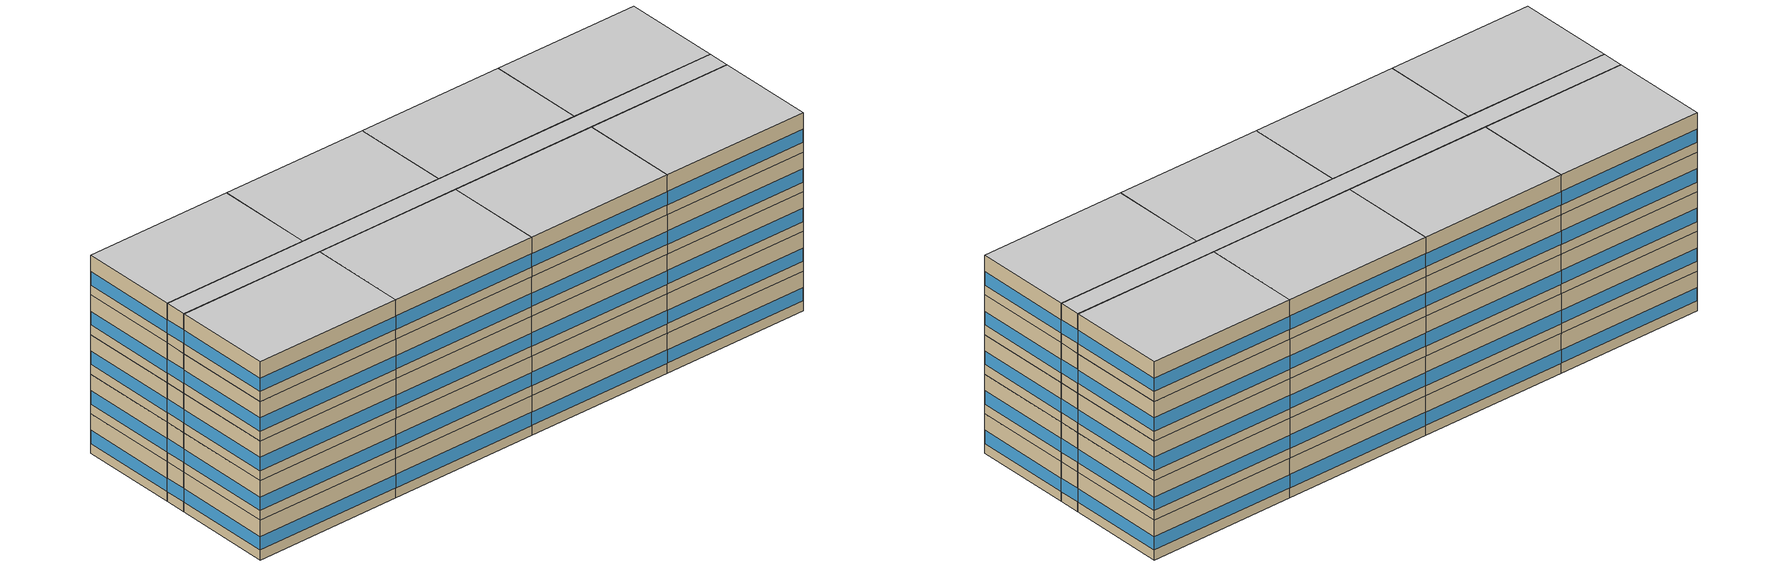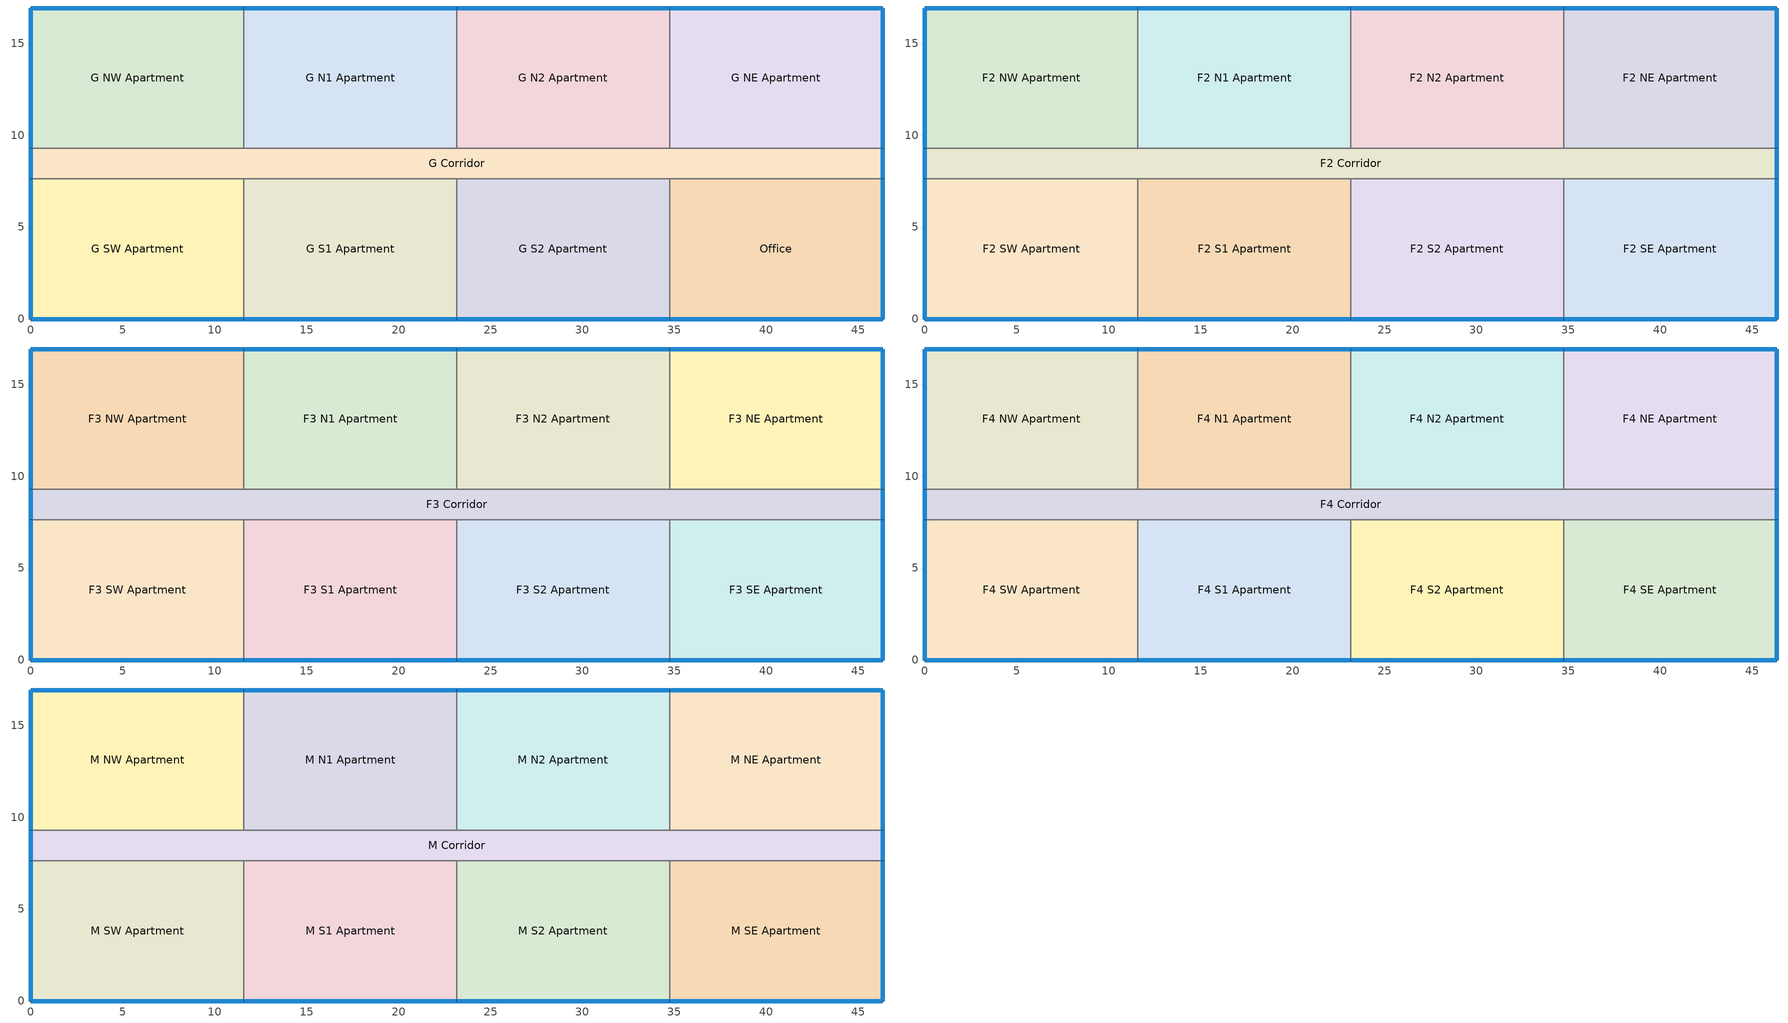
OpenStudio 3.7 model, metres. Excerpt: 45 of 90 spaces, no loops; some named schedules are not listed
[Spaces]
G S1 Apartment
 floor foundation (BTAP-Grnd-Floor-Mass:U-0.757_std): 23.16,7.62 23.16,0 11.58,0 11.58,7.62 z0
 wall outside: 11.58,0 23.16,0 z0:3.05
 wall to G S2 Apartment: 23.16,0 23.16,7.62 z0:3.05
 wall to G Corridor: 23.16,7.62 11.58,7.62 z0:3.05
 wall to G SW Apartment: 11.58,7.62 11.58,0 z0:3.05
 window (BTAP-Ext-FixedWindow:U=0.173 SHGC=0.600): 11.61,0 23.14,0 z0.76:1.78
Office
 floor foundation (BTAP-Grnd-Floor-Mass:U-0.757_std): 46.33,7.62 46.33,0 34.75,0 34.75,7.62 z0
 wall outside: 34.75,0 46.33,0 46.33,7.62 z0:3.05
 wall to G S2 Apartment: 34.75,7.62 34.75,0 z0:3.05
 wall to G Corridor: 46.33,7.62 34.75,7.62 z0:3.05
 window (BTAP-Ext-FixedWindow:U=0.173 SHGC=0.600): 46.33,0.03 46.33,7.59 / 34.77,0 46.3,0 z0.76:1.78
G S2 Apartment
 floor foundation (BTAP-Grnd-Floor-Mass:U-0.757_std): 34.75,7.62 34.75,0 23.16,0 23.16,7.62 z0
 wall outside: 23.16,0 34.75,0 z0:3.05
 wall to G Corridor: 34.75,7.62 23.16,7.62 z0:3.05
 window (BTAP-Ext-FixedWindow:U=0.173 SHGC=0.600): 23.19,0 34.72,0 z0.76:1.78
G Corridor
 floor foundation (BTAP-Grnd-Floor-Mass:U-0.757_std): 46.33,9.3 46.33,7.62 0,7.62 0,9.3 z0
 wall outside: 46.33,7.62 46.33,9.3 / 0,9.3 0,7.62 z0:3.05
 wall to G NW Apartment: 11.58,9.3 0,9.3 z0:3.05
 wall to G NE Apartment: 46.33,9.3 34.75,9.3 z0:3.05
 wall to G N1 Apartment: 23.16,9.3 11.58,9.3 z0:3.05
 wall to G SW Apartment: 0,7.62 11.58,7.62 z0:3.05
 wall to G N2 Apartment: 34.75,9.3 23.16,9.3 z0:3.05
 window (BTAP-Ext-FixedWindow:U=0.173 SHGC=0.600): 46.33,7.65 46.33,9.27 / 0,9.27 0,7.65 z0.76:1.81
G NW Apartment
 floor foundation (BTAP-Grnd-Floor-Mass:U-0.757_std): 11.58,16.92 11.58,9.3 0,9.3 0,16.92 z0
 wall outside: 11.58,16.92 0,16.92 0,9.3 z0:3.05
 wall to G N1 Apartment: 11.58,9.3 11.58,16.92 z0:3.05
 window (BTAP-Ext-FixedWindow:U=0.173 SHGC=0.600): 11.56,16.92 0.03,16.92 / 0,16.89 0,9.32 z0.76:1.78
G N1 Apartment
 floor foundation (BTAP-Grnd-Floor-Mass:U-0.757_std): 23.16,16.92 23.16,9.3 11.58,9.3 11.58,16.92 z0
 wall outside: 23.16,16.92 11.58,16.92 z0:3.05
 wall to G N2 Apartment: 23.16,9.3 23.16,16.92 z0:3.05
 window (BTAP-Ext-FixedWindow:U=0.173 SHGC=0.600): 23.14,16.92 11.61,16.92 z0.76:1.78
G N2 Apartment
 floor foundation (BTAP-Grnd-Floor-Mass:U-0.757_std): 34.75,16.92 34.75,9.3 23.16,9.3 23.16,16.92 z0
 wall outside: 34.75,16.92 23.16,16.92 z0:3.05
 wall to G NE Apartment: 34.75,9.3 34.75,16.92 z0:3.05
 window (BTAP-Ext-FixedWindow:U=0.173 SHGC=0.600): 34.72,16.92 23.19,16.92 z0.76:1.78
G NE Apartment
 floor foundation (BTAP-Grnd-Floor-Mass:U-0.757_std): 46.33,16.92 46.33,9.3 34.75,9.3 34.75,16.92 z0
 wall outside: 46.33,9.3 46.33,16.92 34.75,16.92 z0:3.05
 window (BTAP-Ext-FixedWindow:U=0.173 SHGC=0.600): 46.33,9.32 46.33,16.89 / 46.3,16.92 34.77,16.92 z0.76:1.78
G SW Apartment
 floor foundation (BTAP-Grnd-Floor-Mass:U-0.757_std): 11.58,7.62 11.58,0 0,0 0,7.62 z0
 wall outside: 0,7.62 0,0 11.58,0 z0:3.05
 window (BTAP-Ext-FixedWindow:U=0.173 SHGC=0.600): 0.03,0 11.56,0 / 0,7.59 0,0.03 z0.76:1.78
F2 N1 Apartment
 floor to G N1 Apartment: 23.16,16.92 23.16,9.3 11.58,9.3 11.58,16.92 z3.05
 wall outside: 23.16,16.92 11.58,16.92 z3.05:6.1
 wall to F2 Corridor: 11.58,9.3 23.16,9.3 z3.05:6.1
 wall to F2 N2 Apartment: 23.16,9.3 23.16,16.92 z3.05:6.1
 wall to F2 NW Apartment: 11.58,16.92 11.58,9.3 z3.05:6.1
 window (BTAP-Ext-FixedWindow:U=0.173 SHGC=0.600): 23.14,16.92 11.61,16.92 z3.81:4.83
F2 Corridor
 floor to G Corridor: 46.33,9.3 46.33,7.62 0,7.62 0,9.3 z3.05
 wall outside: 0,9.3 0,7.62 / 46.33,7.62 46.33,9.3 z3.05:6.1
 wall to F2 SE Apartment: 34.75,7.62 46.33,7.62 z3.05:6.1
 wall to F2 SW Apartment: 0,7.62 11.58,7.62 z3.05:6.1
 wall to F2 N2 Apartment: 34.75,9.3 23.16,9.3 z3.05:6.1
 wall to F2 S1 Apartment: 11.58,7.62 23.16,7.62 z3.05:6.1
 wall to F2 S2 Apartment: 23.16,7.62 34.75,7.62 z3.05:6.1
 wall to F2 NE Apartment: 46.33,9.3 34.75,9.3 z3.05:6.1
 wall to F2 NW Apartment: 11.58,9.3 0,9.3 z3.05:6.1
 window (BTAP-Ext-FixedWindow:U=0.173 SHGC=0.600): 46.33,7.65 46.33,9.27 / 0,9.27 0,7.65 z3.81:4.86
F2 S1 Apartment
 floor to G S1 Apartment: 23.16,7.62 23.16,0 11.58,0 11.58,7.62 z3.05
 wall outside: 11.58,0 23.16,0 z3.05:6.1
 wall to F2 S2 Apartment: 23.16,0 23.16,7.62 z3.05:6.1
 wall to F2 SW Apartment: 11.58,7.62 11.58,0 z3.05:6.1
 window (BTAP-Ext-FixedWindow:U=0.173 SHGC=0.600): 11.61,0 23.14,0 z3.81:4.83
F2 NE Apartment
 floor to G NE Apartment: 46.33,16.92 46.33,9.3 34.75,9.3 34.75,16.92 z3.05
 wall outside: 46.33,9.3 46.33,16.92 34.75,16.92 z3.05:6.1
 wall to F2 N2 Apartment: 34.75,16.92 34.75,9.3 z3.05:6.1
 window (BTAP-Ext-FixedWindow:U=0.173 SHGC=0.600): 46.33,9.32 46.33,16.89 / 46.3,16.92 34.77,16.92 z3.81:4.83
F2 SW Apartment
 floor to G SW Apartment: 11.58,7.62 11.58,0 0,0 0,7.62 z3.05
 wall outside: 0,7.62 0,0 11.58,0 z3.05:6.1
 window (BTAP-Ext-FixedWindow:U=0.173 SHGC=0.600): 0.03,0 11.56,0 / 0,7.59 0,0.03 z3.81:4.83
F2 NW Apartment
 floor to G NW Apartment: 11.58,16.92 11.58,9.3 0,9.3 0,16.92 z3.05
 wall outside: 11.58,16.92 0,16.92 0,9.3 z3.05:6.1
 window (BTAP-Ext-FixedWindow:U=0.173 SHGC=0.600): 11.56,16.92 0.03,16.92 / 0,16.89 0,9.32 z3.81:4.83
F2 SE Apartment
 floor to Office: 46.33,7.62 46.33,0 34.75,0 34.75,7.62 z3.05
 wall outside: 34.75,0 46.33,0 46.33,7.62 z3.05:6.1
 wall to F2 S2 Apartment: 34.75,7.62 34.75,0 z3.05:6.1
 window (BTAP-Ext-FixedWindow:U=0.173 SHGC=0.600): 46.33,0.03 46.33,7.59 / 34.77,0 46.3,0 z3.81:4.83
F2 N2 Apartment
 floor to G N2 Apartment: 34.75,16.92 34.75,9.3 23.16,9.3 23.16,16.92 z3.05
 wall outside: 34.75,16.92 23.16,16.92 z3.05:6.1
 window (BTAP-Ext-FixedWindow:U=0.173 SHGC=0.600): 34.72,16.92 23.19,16.92 z3.81:4.83
F2 S2 Apartment
 floor to G S2 Apartment: 34.75,7.62 34.75,0 23.16,0 23.16,7.62 z3.05
 wall outside: 23.16,0 34.75,0 z3.05:6.1
 window (BTAP-Ext-FixedWindow:U=0.173 SHGC=0.600): 23.19,0 34.72,0 z3.81:4.83
F3 NE Apartment
 floor to F2 NE Apartment: 46.33,16.92 46.33,9.3 34.75,9.3 34.75,16.92 z6.1
 wall outside: 46.33,9.3 46.33,16.92 34.75,16.92 z6.1:9.14
 wall to F3 N2 Apartment: 34.75,16.92 34.75,9.3 z6.1:9.14
 wall to F3 Corridor: 34.75,9.3 46.33,9.3 z6.1:9.14
 window (BTAP-Ext-FixedWindow:U=0.173 SHGC=0.600): 46.33,9.32 46.33,16.89 / 46.3,16.92 34.77,16.92 z6.86:7.88
F3 SE Apartment
 floor to F2 SE Apartment: 46.33,7.62 46.33,0 34.75,0 34.75,7.62 z6.1
 wall outside: 34.75,0 46.33,0 46.33,7.62 z6.1:9.14
 wall to F3 Corridor: 46.33,7.62 34.75,7.62 z6.1:9.14
 wall to F3 S2 Apartment: 34.75,7.62 34.75,0 z6.1:9.14
 window (BTAP-Ext-FixedWindow:U=0.173 SHGC=0.600): 46.33,0.03 46.33,7.59 / 34.77,0 46.3,0 z6.86:7.88
F3 N2 Apartment
 floor to F2 N2 Apartment: 34.75,16.92 34.75,9.3 23.16,9.3 23.16,16.92 z6.1
 wall outside: 34.75,16.92 23.16,16.92 z6.1:9.14
 wall to F3 Corridor: 23.16,9.3 34.75,9.3 z6.1:9.14
 wall to F3 N1 Apartment: 23.16,16.92 23.16,9.3 z6.1:9.14
 window (BTAP-Ext-FixedWindow:U=0.173 SHGC=0.600): 34.72,16.92 23.19,16.92 z6.86:7.88
F3 NW Apartment
 floor to F2 NW Apartment: 11.58,16.92 11.58,9.3 0,9.3 0,16.92 z6.1
 wall outside: 11.58,16.92 0,16.92 0,9.3 z6.1:9.14
 wall to F3 N1 Apartment: 11.58,9.3 11.58,16.92 z6.1:9.14
 wall to F3 Corridor: 0,9.3 11.58,9.3 z6.1:9.14
 window (BTAP-Ext-FixedWindow:U=0.173 SHGC=0.600): 11.56,16.92 0.03,16.92 / 0,16.89 0,9.32 z6.86:7.88
F3 Corridor
 floor to F2 Corridor: 46.33,9.3 46.33,7.62 0,7.62 0,9.3 z6.1
 wall outside: 0,9.3 0,7.62 / 46.33,7.62 46.33,9.3 z6.1:9.14
 wall to F3 S2 Apartment: 23.16,7.62 34.75,7.62 z6.1:9.14
 wall to F3 N1 Apartment: 23.16,9.3 11.58,9.3 z6.1:9.14
 wall to F3 S1 Apartment: 11.58,7.62 23.16,7.62 z6.1:9.14
 wall to F3 SW Apartment: 0,7.62 11.58,7.62 z6.1:9.14
 window (BTAP-Ext-FixedWindow:U=0.173 SHGC=0.600): 46.33,7.65 46.33,9.27 / 0,9.27 0,7.65 z6.86:7.9
F3 SW Apartment
 floor to F2 SW Apartment: 11.58,7.62 11.58,0 0,0 0,7.62 z6.1
 wall outside: 0,7.62 0,0 11.58,0 z6.1:9.14
 wall to F3 S1 Apartment: 11.58,0 11.58,7.62 z6.1:9.14
 window (BTAP-Ext-FixedWindow:U=0.173 SHGC=0.600): 0.03,0 11.56,0 / 0,7.59 0,0.03 z6.86:7.88
F3 N1 Apartment
 floor to F2 N1 Apartment: 23.16,16.92 23.16,9.3 11.58,9.3 11.58,16.92 z6.1
 wall outside: 23.16,16.92 11.58,16.92 z6.1:9.14
 window (BTAP-Ext-FixedWindow:U=0.173 SHGC=0.600): 23.14,16.92 11.61,16.92 z6.86:7.88
F3 S2 Apartment
 floor to F2 S2 Apartment: 34.75,7.62 34.75,0 23.16,0 23.16,7.62 z6.1
 wall outside: 23.16,0 34.75,0 z6.1:9.14
 wall to F3 S1 Apartment: 23.16,7.62 23.16,0 z6.1:9.14
 window (BTAP-Ext-FixedWindow:U=0.173 SHGC=0.600): 23.19,0 34.72,0 z6.86:7.88
F3 S1 Apartment
 floor to F2 S1 Apartment: 23.16,7.62 23.16,0 11.58,0 11.58,7.62 z6.1
 wall outside: 11.58,0 23.16,0 z6.1:9.14
 window (BTAP-Ext-FixedWindow:U=0.173 SHGC=0.600): 11.61,0 23.14,0 z6.86:7.88
F4 NE Apartment
 floor to F3 NE Apartment: 46.33,16.92 46.33,9.3 34.75,9.3 34.75,16.92 z9.14
 wall outside: 46.33,9.3 46.33,16.92 34.75,16.92 z9.14:12.19
 wall to F4 Corridor: 34.75,9.3 46.33,9.3 z9.14:12.19
 wall to F4 N2 Apartment: 34.75,16.92 34.75,9.3 z9.14:12.19
 window (BTAP-Ext-FixedWindow:U=0.173 SHGC=0.600): 46.33,9.32 46.33,16.89 z9.91:10.93; 46.3,16.92 34.77,16.92 z9.91:10.92
F4 S2 Apartment
 floor to F3 S2 Apartment: 34.75,7.62 34.75,0 23.16,0 23.16,7.62 z9.14
 wall outside: 23.16,0 34.75,0 z9.14:12.19
 wall to F4 S1 Apartment: 23.16,7.62 23.16,0 z9.14:12.19
 wall to F4 Corridor: 34.75,7.62 23.16,7.62 z9.14:12.19
 wall to F4 SE Apartment: 34.75,0 34.75,7.62 z9.14:12.19
 window (BTAP-Ext-FixedWindow:U=0.173 SHGC=0.600): 23.19,0 34.72,0 z9.91:10.92
F4 N2 Apartment
 floor to F3 N2 Apartment: 34.75,16.92 34.75,9.3 23.16,9.3 23.16,16.92 z9.14
 wall outside: 34.75,16.92 23.16,16.92 z9.14:12.19
 wall to F4 Corridor: 23.16,9.3 34.75,9.3 z9.14:12.19
 wall to F4 N1 Apartment: 23.16,16.92 23.16,9.3 z9.14:12.19
 window (BTAP-Ext-FixedWindow:U=0.173 SHGC=0.600): 34.72,16.92 23.19,16.92 z9.91:10.92
F4 NW Apartment
 floor to F3 NW Apartment: 11.58,16.92 11.58,9.3 0,9.3 0,16.92 z9.14
 wall outside: 11.58,16.92 0,16.92 0,9.3 z9.14:12.19
 wall to F4 N1 Apartment: 11.58,9.3 11.58,16.92 z9.14:12.19
 wall to F4 Corridor: 0,9.3 11.58,9.3 z9.14:12.19
 window (BTAP-Ext-FixedWindow:U=0.173 SHGC=0.600): 11.56,16.92 0.03,16.92 z9.91:10.92; 0,16.89 0,9.32 z9.91:10.93
F4 N1 Apartment
 floor to F3 N1 Apartment: 23.16,16.92 23.16,9.3 11.58,9.3 11.58,16.92 z9.14
 wall outside: 23.16,16.92 11.58,16.92 z9.14:12.19
 wall to F4 Corridor: 11.58,9.3 23.16,9.3 z9.14:12.19
 window (BTAP-Ext-FixedWindow:U=0.173 SHGC=0.600): 23.14,16.92 11.61,16.92 z9.91:10.92
F4 Corridor
 floor to F3 Corridor: 46.33,9.3 46.33,7.62 0,7.62 0,9.3 z9.14
 wall outside: 0,9.3 0,7.62 / 46.33,7.62 46.33,9.3 z9.14:12.19
 wall to F4 SW Apartment: 0,7.62 11.58,7.62 z9.14:12.19
 wall to F4 S1 Apartment: 11.58,7.62 23.16,7.62 z9.14:12.19
 wall to F4 SE Apartment: 34.75,7.62 46.33,7.62 z9.14:12.19
 window (BTAP-Ext-FixedWindow:U=0.173 SHGC=0.600): 46.33,7.65 46.33,9.27 / 0,9.27 0,7.65 z9.91:10.95
F4 SW Apartment
 floor to F3 SW Apartment: 11.58,7.62 11.58,0 0,0 0,7.62 z9.14
 wall outside: 0,7.62 0,0 11.58,0 z9.14:12.19
 wall to F4 S1 Apartment: 11.58,0 11.58,7.62 z9.14:12.19
 window (BTAP-Ext-FixedWindow:U=0.173 SHGC=0.600): 0.03,0 11.56,0 z9.91:10.92; 0,7.59 0,0.03 z9.91:10.93
F4 SE Apartment
 floor to F3 SE Apartment: 46.33,7.62 46.33,0 34.75,0 34.75,7.62 z9.14
 wall outside: 34.75,0 46.33,0 46.33,7.62 z9.14:12.19
 window (BTAP-Ext-FixedWindow:U=0.173 SHGC=0.600): 46.33,0.03 46.33,7.59 z9.91:10.93; 34.77,0 46.3,0 z9.91:10.92
F4 S1 Apartment
 floor to F3 S1 Apartment: 23.16,7.62 23.16,0 11.58,0 11.58,7.62 z9.14
 wall outside: 11.58,0 23.16,0 z9.14:12.19
 window (BTAP-Ext-FixedWindow:U=0.173 SHGC=0.600): 11.61,0 23.14,0 z9.91:10.92
M S1 Apartment
 floor to F4 S1 Apartment: 23.16,7.62 23.16,0 11.58,0 11.58,7.62 z12.19
 wall outside: 11.58,0 23.16,0 z12.19:15.24
 wall to M Corridor: 23.16,7.62 11.58,7.62 z12.19:15.24
 wall to M S2 Apartment: 23.16,0 23.16,7.62 z12.19:15.24
 wall to M SW Apartment: 11.58,7.62 11.58,0 z12.19:15.24
 window (BTAP-Ext-FixedWindow:U=0.173 SHGC=0.600): 11.61,0 23.14,0 z12.95:13.97
 ceiling to F6 S1 Apartment: 23.16,0 23.16,7.62 11.58,7.62 11.58,0 z15.24
M Corridor
 floor to F4 Corridor: 46.33,9.3 46.33,7.62 0,7.62 0,9.3 z12.19
 wall outside: 46.33,7.62 46.33,9.3 / 0,9.3 0,7.62 z12.19:15.24
 wall to M SE Apartment: 34.75,7.62 46.33,7.62 z12.19:15.24
 wall to M NW Apartment: 11.58,9.3 0,9.3 z12.19:15.24
 wall to M SW Apartment: 0,7.62 11.58,7.62 z12.19:15.24
 wall to M N2 Apartment: 34.75,9.3 23.16,9.3 z12.19:15.24
 wall to M N1 Apartment: 23.16,9.3 11.58,9.3 z12.19:15.24
 wall to M NE Apartment: 46.33,9.3 34.75,9.3 z12.19:15.24
 wall to M S2 Apartment: 23.16,7.62 34.75,7.62 z12.19:15.24
 window (BTAP-Ext-FixedWindow:U=0.173 SHGC=0.600): 46.33,7.65 46.33,9.27 / 0,9.27 0,7.65 z12.95:14
 ceiling to F6 Corridor: 46.33,7.62 46.33,9.3 0,9.3 0,7.62 z15.24
M NW Apartment
 floor to F4 NW Apartment: 11.58,16.92 11.58,9.3 0,9.3 0,16.92 z12.19
 wall outside: 11.58,16.92 0,16.92 0,9.3 z12.19:15.24
 wall to M N1 Apartment: 11.58,9.3 11.58,16.92 z12.19:15.24
 window (BTAP-Ext-FixedWindow:U=0.173 SHGC=0.600): 11.56,16.92 0.03,16.92 z12.95:13.97; 0,16.89 0,9.32 z12.95:13.98
 ceiling to F6 NW Apartment: 11.58,9.3 11.58,16.92 0,16.92 0,9.3 z15.24
M N2 Apartment
 floor to F4 N2 Apartment: 34.75,16.92 34.75,9.3 23.16,9.3 23.16,16.92 z12.19
 wall outside: 34.75,16.92 23.16,16.92 z12.19:15.24
 wall to M NE Apartment: 34.75,9.3 34.75,16.92 z12.19:15.24
 wall to M N1 Apartment: 23.16,16.92 23.16,9.3 z12.19:15.24
 window (BTAP-Ext-FixedWindow:U=0.173 SHGC=0.600): 34.72,16.92 23.19,16.92 z12.95:13.97
 ceiling to F6 N2 Apartment: 34.75,9.3 34.75,16.92 23.16,16.92 23.16,9.3 z15.24
M SW Apartment
 floor to F4 SW Apartment: 11.58,7.62 11.58,0 0,0 0,7.62 z12.19
 wall outside: 0,7.62 0,0 11.58,0 z12.19:15.24
 window (BTAP-Ext-FixedWindow:U=0.173 SHGC=0.600): 0.03,0 11.56,0 z12.95:13.97; 0,7.59 0,0.03 z12.95:13.98
 ceiling to F6 SW Apartment: 11.58,0 11.58,7.62 0,7.62 0,0 z15.24
M SE Apartment
 floor to F4 SE Apartment: 46.33,7.62 46.33,0 34.75,0 34.75,7.62 z12.19
 wall outside: 34.75,0 46.33,0 46.33,7.62 z12.19:15.24
 wall to M S2 Apartment: 34.75,7.62 34.75,0 z12.19:15.24
 window (BTAP-Ext-FixedWindow:U=0.173 SHGC=0.600): 46.33,0.03 46.33,7.59 z12.95:13.98; 34.77,0 46.3,0 z12.95:13.97
 ceiling to F6 SE Apartment: 46.33,0 46.33,7.62 34.75,7.62 34.75,0 z15.24
M N1 Apartment
 floor to F4 N1 Apartment: 23.16,16.92 23.16,9.3 11.58,9.3 11.58,16.92 z12.19
 wall outside: 23.16,16.92 11.58,16.92 z12.19:15.24
 window (BTAP-Ext-FixedWindow:U=0.173 SHGC=0.600): 23.14,16.92 11.61,16.92 z12.95:13.97
 ceiling to F6 N1 Apartment: 23.16,9.3 23.16,16.92 11.58,16.92 11.58,9.3 z15.24
M NE Apartment
 floor to F4 NE Apartment: 46.33,16.92 46.33,9.3 34.75,9.3 34.75,16.92 z12.19
 wall outside: 46.33,9.3 46.33,16.92 34.75,16.92 z12.19:15.24
 window (BTAP-Ext-FixedWindow:U=0.173 SHGC=0.600): 46.33,9.32 46.33,16.89 z12.95:13.98; 46.3,16.92 34.77,16.92 z12.95:13.97
 ceiling to F6 NE Apartment: 46.33,9.3 46.33,16.92 34.75,16.92 34.75,9.3 z15.24
M S2 Apartment
 floor to F4 S2 Apartment: 34.75,7.62 34.75,0 23.16,0 23.16,7.62 z12.19
 wall outside: 23.16,0 34.75,0 z12.19:15.24
 window (BTAP-Ext-FixedWindow:U=0.173 SHGC=0.600): 23.19,0 34.72,0 z12.95:13.97
 ceiling to F6 S2 Apartment: 34.75,0 34.75,7.62 23.16,7.62 23.16,0 z15.24
[Site]
Calgary Intl AP_AB_CAN: Latitude {deg}=51.11; Longitude {deg}=-114.02; Time Zone {hr}=-7; Elevation {m}=1084.1; Terrain=City
[Building]
HighriseApartment: North Axis {deg}=0; Default Construction Set=BTAP-Mass at hdd = 5000.0; Standards Number of Stories=10; Standards Number of Above Ground Stories=10; Standards Template=NECB2020; Standards Building Type=HighriseApartment
[Site:WaterMainsTemperature]
Calculation Method=Correlation; Annual Average Outdoor Air Temperature {C}=4.69167; Maximum Difference In Monthly Average Outdoor Air Temperatures {deltaC}=24.6
[Site:GroundTemperature:BuildingSurface]
19.527, 19.502, 19.536, 19.598, 20.002, 21.64, 22.225, 22.375, 21.449, 20.121, 19.802, 19.633
[ClimateZones]
Climate Zone Institution Name 1=ASHRAE; Climate Zone Document Name 1=ANSI/ASHRAE Standard 169; Climate Zone Document Year 1=2006; Climate Zone Value 1=7
[SizingPeriod:DesignDay] Barometric Pressure {Pa}=88961; Rain Indicator=No; Snow Indicator=No; Day of Month=21; Daylight Saving Time Indicator=No; Humidity Condition Type=Wetbulb; Dry-Bulb Temperature Range Modifier Type=DefaultMultipliers
Name | Maximum Dry-Bulb Temperature {C} | Daily Dry-Bulb Temperature Range {deltaC} | Wind Speed {m/s} | Wind Direction {deg} | Month | Day Type | Wetbulb or DewPoint at Maximum Dry-Bulb {C} | Solar Model Indicator | ASHRAE Clear Sky Optical Depth for Beam Irradiance | ASHRAE Clear Sky Optical Depth for Diffuse Irradiance | Sky Clearness
Calgary Intl AP Ann Clg .4% Condns DB=>MWB | 28.8 | 12.3 | 4.5 | 160 | 7 | SummerDesignDay | 16 | ASHRAETau | 0.34 | 2.419
Calgary Intl AP Ann Clg .4% Condns WB=>MDB | 25.5 | 12.3 | 4.5 | 160 | 7 | SummerDesignDay | 17.8 | ASHRAETau | 0.34 | 2.419
Calgary Intl AP Ann Htg 99.6% Condns DB | -27.7 | 0 | 2.7 | 200 | 1 | WinterDesignDay | -27.7 | ASHRAEClearSky |  |  | 0
[Site:GroundTemperature:Shallow]
-1.6, -5.4, -6.4, -5.5, -0.4, 5.3, 10.8, 14.7, 15.8, 14, 9.5, 4
[Site:GroundTemperature:Deep]
4, 1.3, -0.4, -0.9, 0.1, 2.3, 5.2, 8, 9.9, 10.3, 9.2, 7
[Site:GroundTemperature:FCfactorMethod]
January Ground Temperature {C}=5.5; February Ground Temperature {C}=-2; March Ground Temperature {C}=-7.6; April Ground Temperature {C}=-6.3; May Ground Temperature {C}=-6.6; June Ground Temperature {C}=-0.3; July Ground Temperature {C}=4.9; August Ground Temperature {C}=10.2; September Ground Temperature {C}=13.8; October Ground Temperature {C}=17; November Ground Temperature {C}=16.6; December Ground Temperature {C}=11.1
[Material:NoMass] Roughness=Smooth; Thermal Absorptance=0.9; Solar Absorptance=0.7
Name | Thermal Resistance {m2-K/W} | Visible Absorptance
Typical Carpet Pad; Typical Carpet Pad 1 | 0.21648 | 0.8
Typical Insulation 1 | 6.98591 | 0.7
Typical Insulation 2 | 4.38022 | 0.7
Typical Insulation 3 | 8.26445 | 0.7
Typical Carpet Pad 2 | 1.25503 | 0.8
Typical Carpet Pad 3; Typical Carpet Pad 4 | 3.45515 | 0.8
Typical Insulation 4 | 0.578017 | 0.7
Typical Insulation 5 | 0.578035 | 0.7
[Material]
Name | Roughness | Thickness {m} | Conductivity {W/m-K} | Density {kg/m3} | Specific Heat {J/kg-K} | Thermal Absorptance | Solar Absorptance | Visible Absorptance
G05 25mm wood | MediumSmooth | 0.0254 | 0.15 | 608 | 1630 | 0.9 | 0.5 | 0.5
100mm Normalweight concrete floor 1 | MediumSmooth | 0.1016 | 2.31 | 2322 | 832
G01 13mm gypsum board 1 | Smooth | 0.0127 | 0.16 | 800 | 1090 | 0.9 | 0.7 | 0.5
4 in. Normalweight Concrete Floor 1 | MediumRough | 0.1016 | 2.31 | 2322 | 832 | 0.9 | 0.7 | 0.7
1IN Stucco 1 | Smooth | 0.0253 | 0.6918 | 1858 | 837 | 0.9 | 0.7 | 0.92
8IN CONCRETE HW RefBldg 1 | Rough | 0.2032 | 1.311 | 2240 | 836.8 | 0.9 | 0.7 | 0.7
1/2IN Gypsum 1 | Smooth | 0.0127 | 0.16 | 784.9 | 830 | 0.9 | 0.4 | 0.4
Metal Roof Surface 1; F08 Metal surface 1 | Smooth | 0.0008 | 45.28 | 7824 | 500 | 0.9 | 0.7 | 0.7
6 in. Normalweight Concrete Floor 1; 6 in. Normalweight Concrete Floor 2; 6 in. Normalweight Concrete Floor 3 | MediumRough | 0.1524 | 2.31 | 2322 | 832 | 0.9 | 0.7 | 0.7
Expanded Polystyrene | MediumSmooth | 0.0363959 | 0.029 | 29 | 1210
[Construction]
BTAP-Int-Partition; BTAP-Int-Door: G05 25mm wood
BTAP-Int-Floor: 100mm Normalweight concrete floor 1, Typical Carpet Pad
BTAP-Int-Wall: G01 13mm gypsum board 1, G01 13mm gypsum board 1
BTAP-Int-Ceiling: Typical Carpet Pad, 100mm Normalweight concrete floor 1
BTAP-Int-Window: SimpleGlazing
BTAP-Ext-Floor-Mass:U-0.138: Typical Insulation 1, 4 in. Normalweight Concrete Floor 1, Typical Carpet Pad 1
BTAP-Ext-Wall-Mass:U-0.215: 1IN Stucco 1, 8IN CONCRETE HW RefBldg 1, Typical Insulation 2, 1/2IN Gypsum 1
BTAP-Ext-Roof-Metal:U-0.121: Metal Roof Surface 1, Typical Insulation 3
BTAP-Grnd-Floor-Mass:U-0.757: 6 in. Normalweight Concrete Floor 1, Typical Carpet Pad 2
BTAP-Grnd-Wall-Mass:U-0.284: 6 in. Normalweight Concrete Floor 2, Typical Carpet Pad 3
BTAP-Grnd-Roof-Mass:U-0.284: 6 in. Normalweight Concrete Floor 3, Typical Carpet Pad 4
BTAP-Ext-FixedWindow:U=0.173 SHGC=0.600; BTAP-Ext-GlassDoors:U=0.173 SHGC=0.600: SimpleGlazing:U=0.173 SHGC=0.600
BTAP-Ext-Door:U-1.73: F08 Metal surface 1, Typical Insulation 4
BTAP-Ext-OverHeadDoor:U-1.73: Typical Insulation 5
BTAP-Ext-Skylights:U=0.241 SHGC=0.600; BTAP-Ext-DaylightDomes:U=0.241 SHGC=0.600; BTAP-Ext-DaylightDiffuser:U=0.241 SHGC=0.600: SimpleGlazing:U=0.241 SHGC=0.600
BTAP-Grnd-Floor-Mass:U-0.757_std: 6 in. Normalweight Concrete Floor 1, Expanded Polystyrene
[DefaultConstructionSet]
BTAP-Mass at hdd = 5000.0: Default Exterior Surface Constructions=BTAP-Mass at hdd = 5000.0; Default Interior Surface Constructions=Default Surface Constructions 2; Default Ground Contact Surface Constructions=BTAP-Mass at hdd = 5000.0 1; Default Exterior SubSurface Constructions=BTAP-Mass at hdd = 5000.0; Default Interior SubSurface Constructions=Default Sub Surface Constructions 2; Interior Partition Construction=BTAP-Int-Partition
[DefaultSurfaceConstructions]
Name | Floor Construction | Wall Construction | Roof Ceiling Construction
Default Surface Constructions 2 | BTAP-Int-Floor | BTAP-Int-Wall | BTAP-Int-Ceiling
BTAP-Mass at hdd = 5000.0 | BTAP-Ext-Floor-Mass:U-0.138 | BTAP-Ext-Wall-Mass:U-0.215 | BTAP-Ext-Roof-Metal:U-0.121
BTAP-Mass at hdd = 5000.0 1 | BTAP-Grnd-Floor-Mass:U-0.757 | BTAP-Grnd-Wall-Mass:U-0.284 | BTAP-Grnd-Roof-Mass:U-0.284
[DefaultSubSurfaceConstructions]
Name | Fixed Window Construction | Operable Window Construction | Door Construction | Glass Door Construction | Overhead Door Construction | Skylight Construction | Tubular Daylight Dome Construction | Tubular Daylight Diffuser Construction
Default Sub Surface Constructions 2 | BTAP-Int-Window | BTAP-Int-Window | BTAP-Int-Door
BTAP-Mass at hdd = 5000.0 | BTAP-Ext-FixedWindow:U=0.173 SHGC=0.600 | BTAP-Ext-FixedWindow:U=0.173 SHGC=0.600 | BTAP-Ext-Door:U-1.73 | BTAP-Ext-GlassDoors:U=0.173 SHGC=0.600 | BTAP-Ext-OverHeadDoor:U-1.73 | BTAP-Ext-Skylights:U=0.241 SHGC=0.600 | BTAP-Ext-DaylightDomes:U=0.241 SHGC=0.600 | BTAP-Ext-DaylightDiffuser:U=0.241 SHGC=0.600
[WindowMaterial:SimpleGlazingSystem] Solar Heat Gain Coefficient=0.6; Visible Transmittance=0.21
Name | U-Factor {W/m2-K}
SimpleGlazing | 2.2
SimpleGlazing:U=0.173 SHGC=0.600 | 1.73
SimpleGlazing:U=0.241 SHGC=0.600 | 2.41
[Space] Part of Total Floor Area=Yes; Volume {m3}=Autocalculate
Name | Space Type | Building Story | Thermal Zone
F2 NE Apartment | Space Function Dwelling units general | Building Story 2 | DU_BT=Space Function_ST=Dwelling units general_FL=Building Story 2_SCHG 2
F4 N1 Apartment | Space Function Dwelling units general | Building Story 4 | DU_BT=Space Function_ST=Dwelling units general_FL=Building Story 4_SCHG 1
F2 N1 Apartment | Space Function Dwelling units general | Building Story 2 | DU_BT=Space Function_ST=Dwelling units general_FL=Building Story 2_SCHG 3
F2 Corridor | Space Function Corridor/Transition area other-sch-G | Building Story 2 | WILD_ST=Corridor/Transition area other-sch-G_FL=Building Story 2_SCH=G
F2 S1 Apartment | Space Function Dwelling units general | Building Story 2 | DU_BT=Space Function_ST=Dwelling units general_FL=Building Story 2_SCHG 6
F4 S2 Apartment | Space Function Dwelling units general | Building Story 4 | DU_BT=Space Function_ST=Dwelling units general_FL=Building Story 4_SCHG 2
F3 SE Apartment | Space Function Dwelling units general | Building Story 3 | DU_BT=Space Function_ST=Dwelling units general_FL=Building Story 3_SCHG 4
M NE Apartment | Space Function Dwelling units general | Building Story 5 | DU_BT=Space Function_ST=Dwelling units general_FL=Building Story 5_SCHG 5
F3 NW Apartment | Space Function Dwelling units general | Building Story 3 | DU_BT=Space Function_ST=Dwelling units general_FL=Building Story 3_SCHG 3
F4 S1 Apartment | Space Function Dwelling units general | Building Story 4 | DU_BT=Space Function_ST=Dwelling units general_FL=Building Story 4_SCHG 4
M S1 Apartment | Space Function Dwelling units general | Building Story 5 | DU_BT=Space Function_ST=Dwelling units general_FL=Building Story 5_SCHG 2
M Corridor | Space Function Corridor/Transition area other-sch-G | Building Story 5 | WILD_ST=Corridor/Transition area other-sch-G_FL=Building Story 5_SCH=G
F4 NE Apartment | Space Function Dwelling units general | Building Story 4 | DU_BT=Space Function_ST=Dwelling units general_FL=Building Story 4_SCHG
F3 N1 Apartment | Space Function Dwelling units general | Building Story 3 | DU_BT=Space Function_ST=Dwelling units general_FL=Building Story 3_SCHG 5
F4 SW Apartment | Space Function Dwelling units general | Building Story 4 | DU_BT=Space Function_ST=Dwelling units general_FL=Building Story 4_SCHG 5
F2 SW Apartment | Space Function Dwelling units general | Building Story 2 | DU_BT=Space Function_ST=Dwelling units general_FL=Building Story 2_SCHG 5
G S1 Apartment | Space Function Dwelling units general | Building Story 1 | DU_BT=Space Function_ST=Dwelling units general_FL=Building Story 1_SCHG 2
Office | Space Function Dwelling units general | Building Story 1 | DU_BT=Space Function_ST=Dwelling units general_FL=Building Story 1_SCHG 4
G N2 Apartment | Space Function Dwelling units general | Building Story 1 | DU_BT=Space Function_ST=Dwelling units general_FL=Building Story 1_SCHG 5
F3 NE Apartment | Space Function Dwelling units general | Building Story 3 | DU_BT=Space Function_ST=Dwelling units general_FL=Building Story 3_SCHG 2
G S2 Apartment | Space Function Dwelling units general | Building Story 1 | DU_BT=Space Function_ST=Dwelling units general_FL=Building Story 1_SCHG 6
M SW Apartment | Space Function Dwelling units general | Building Story 5 | DU_BT=Space Function_ST=Dwelling units general_FL=Building Story 5_SCHG 6
F4 N2 Apartment | Space Function Dwelling units general | Building Story 4 | DU_BT=Space Function_ST=Dwelling units general_FL=Building Story 4_SCHG 6
M NW Apartment | Space Function Dwelling units general | Building Story 5 | DU_BT=Space Function_ST=Dwelling units general_FL=Building Story 5_SCHG 3
M N2 Apartment | Space Function Dwelling units general | Building Story 5 | DU_BT=Space Function_ST=Dwelling units general_FL=Building Story 5_SCHG 7
F4 NW Apartment | Space Function Dwelling units general | Building Story 4 | DU_BT=Space Function_ST=Dwelling units general_FL=Building Story 4_SCHG 7
G Corridor | Space Function Corridor/Transition area other-sch-G | Building Story 1 | WILD_ST=Corridor/Transition area other-sch-G_FL=Building Story 1_SCH=G
F4 Corridor | Space Function Corridor/Transition area other-sch-G | Building Story 4 | WILD_ST=Corridor/Transition area other-sch-G_FL=Building Story 4_SCH=G
F3 S1 Apartment | Space Function Dwelling units general | Building Story 3 | DU_BT=Space Function_ST=Dwelling units general_FL=Building Story 3_SCHG 7
G NW Apartment | Space Function Dwelling units general | Building Story 1 | DU_BT=Space Function_ST=Dwelling units general_FL=Building Story 1_SCHG 7
G N1 Apartment | Space Function Dwelling units general | Building Story 1 | DU_BT=Space Function_ST=Dwelling units general_FL=Building Story 1_SCHG 3
F3 N2 Apartment | Space Function Dwelling units general | Building Story 3 | DU_BT=Space Function_ST=Dwelling units general_FL=Building Story 3_SCHG 6
F2 NW Apartment | Space Function Dwelling units general | Building Story 2 | DU_BT=Space Function_ST=Dwelling units general_FL=Building Story 2_SCHG 4
F2 S2 Apartment | Space Function Dwelling units general | Building Story 2 | DU_BT=Space Function_ST=Dwelling units general_FL=Building Story 2_SCHG 7
F2 SE Apartment | Space Function Dwelling units general | Building Story 2 | DU_BT=Space Function_ST=Dwelling units general_FL=Building Story 2_SCHG 1
F3 S2 Apartment | Space Function Dwelling units general | Building Story 3 | DU_BT=Space Function_ST=Dwelling units general_FL=Building Story 3_SCHG 1
M N1 Apartment | Space Function Dwelling units general | Building Story 5 | DU_BT=Space Function_ST=Dwelling units general_FL=Building Story 5_SCHG 4
G SW Apartment | Space Function Dwelling units general | Building Story 1 | DU_BT=Space Function_ST=Dwelling units general_FL=Building Story 1_SCHG 1
F3 Corridor | Space Function Corridor/Transition area other-sch-G | Building Story 3 | WILD_ST=Corridor/Transition area other-sch-G_FL=Building Story 3_SCH=G
F2 N2 Apartment | Space Function Dwelling units general | Building Story 2 | DU_BT=Space Function_ST=Dwelling units general_FL=Building Story 2_SCHG
M SE Apartment | Space Function Dwelling units general | Building Story 5 | DU_BT=Space Function_ST=Dwelling units general_FL=Building Story 5_SCHG 1
G NE Apartment | Space Function Dwelling units general | Building Story 1 | DU_BT=Space Function_ST=Dwelling units general_FL=Building Story 1_SCHG
F3 SW Apartment | Space Function Dwelling units general | Building Story 3 | DU_BT=Space Function_ST=Dwelling units general_FL=Building Story 3_SCHG
F4 SE Apartment | Space Function Dwelling units general | Building Story 4 | DU_BT=Space Function_ST=Dwelling units general_FL=Building Story 4_SCHG 3
M S2 Apartment | Space Function Dwelling units general | Building Story 5 | DU_BT=Space Function_ST=Dwelling units general_FL=Building Story 5_SCHG
[BuildingStory]
Name | Nominal Z Coordinate {m}
Building Story 1 | 0
Building Story 2 | 3.0478
Building Story 3 | 6.0957
Building Story 4 | 9.1435
Building Story 5 | 12.1914
[SpaceType] Standards Building Type=Space Function
Name | Default Schedule Set | Design Specification Outdoor Air Object | Standards Space Type
Space Function Corridor/Transition area other-sch-G | Space Function Corridor/Transition area other-sch-G Schedule Set | Space Function Corridor/Transition area other-sch-G Ventilation | Corridor/Transition area other-sch-G
Space Function Dwelling units general | Space Function Dwelling units general Schedule Set | Space Function Dwelling units general Ventilation | Dwelling units general
[People:Definition] Number of People Calculation Method=People/Area; Fraction Radiant=0.3
Name | People per Space Floor Area {person/m2}
Space Function Corridor/Transition area other-sch-G People Definition | 0.0100036
Space Function Dwelling units general People Definition | 0.0400145
[People] Work Efficiency Schedule=Work Efficiency Schedule; Clothing Insulation Schedule=Clothing Schedule; Air Velocity Schedule=Air Velocity Schedule; Multiplier=1
Name | People Definition | Space or SpaceType
Space Function Corridor/Transition area other-sch-G People | Space Function Corridor/Transition area other-sch-G People Definition | Space Function Corridor/Transition area other-sch-G
Space Function Dwelling units general People | Space Function Dwelling units general People Definition | Space Function Dwelling units general
[Lights:Definition] Design Level Calculation Method=Watts/Area; Fraction Radiant=0.5; Fraction Visible=0.2
Name | Watts per Space Floor Area {W/m2}
Space Function Corridor/Transition area other-sch-G Lights Definition | 4.4
Space Function Dwelling units general Lights Definition | 5.00182
[Lights] Fraction Replaceable=1
Name | Lights Definition | Space or SpaceType
Space Function Corridor/Transition area other-sch-G Lights | Space Function Corridor/Transition area other-sch-G Lights Definition | Space Function Corridor/Transition area other-sch-G
Space Function Dwelling units general Lights | Space Function Dwelling units general Lights Definition | Space Function Dwelling units general
[DesignSpecification:OutdoorAir] Outdoor Air Method=Sum; Outdoor Air Flow per Floor Area {m3/s-m2}=0.0003048
Name | Outdoor Air Flow per Person {m3/s-person}
Space Function Corridor/Transition area other-sch-G Ventilation
Space Function Dwelling units general Ventilation | 0.00235974
[DefaultScheduleSet] Number of People Schedule=NECB-G-Occupancy; People Activity Level Schedule=NECB-Activity; Lighting Schedule=NECB-G-Lighting; Electric Equipment Schedule=NECB-G-Electric-Equipment; Infiltration Schedule=Always On
Space Function Corridor/Transition area other-sch-G Schedule Set; Space Function Dwelling units general Schedule Set
[ThermostatSetpoint:DualSetpoint] Heating Setpoint Temperature Schedule=NECB-G-Thermostat Setpoint-Heating; Cooling Setpoint Temperature Schedule=NECB-G-Thermostat Setpoint-Cooling
Space Function Dwelling units general Thermostat 161; Space Function Dwelling units general Thermostat 162; Space Function Dwelling units general Thermostat 163; Space Function Dwelling units general Thermostat 166; Space Function Dwelling units general Thermostat 167; Space Function Dwelling units general Thermostat 172; Space Function Dwelling units general Thermostat 175; Space Function Dwelling units general Thermostat 178; Space Function Dwelling units general Thermostat 179; Space Function Dwelling units general Thermostat 183; Space Function Dwelling units general Thermostat 184; Space Function Dwelling units general Thermostat 185; Space Function Dwelling units general Thermostat 186; Space Function Dwelling units general Thermostat 189; Space Function Dwelling units general Thermostat 194; Space Function Dwelling units general Thermostat 195; Space Function Dwelling units general Thermostat 198; Space Function Dwelling units general Thermostat 200; Space Function Dwelling units general Thermostat 201; Space Function Dwelling units general Thermostat 202; Space Function Dwelling units general Thermostat 206; Space Function Dwelling units general Thermostat 208; Space Function Dwelling units general Thermostat 209; Space Function Dwelling units general Thermostat 211; Space Function Dwelling units general Thermostat 213; Space Function Dwelling units general Thermostat 214; Space Function Dwelling units general Thermostat 216; Space Function Dwelling units general Thermostat 218; Space Function Dwelling units general Thermostat 219; Space Function Dwelling units general Thermostat 222; Space Function Dwelling units general Thermostat 223; Space Function Dwelling units general Thermostat 225; Space Function Dwelling units general Thermostat 228; Space Function Dwelling units general Thermostat 232; Space Function Dwelling units general Thermostat 233; Space Function Dwelling units general Thermostat 234; Space Function Dwelling units general Thermostat 235; Space Function Dwelling units general Thermostat 237; Space Function Dwelling units general Thermostat 238; Space Function Dwelling units general Thermostat 240; Space Function Corridor/Transition area other-sch-G Thermostat 22; Space Function Corridor/Transition area other-sch-G Thermostat 24; Space Function Corridor/Transition area other-sch-G Thermostat 28; Space Function Corridor/Transition area other-sch-G Thermostat 29; Space Function Corridor/Transition area other-sch-G Thermostat 30
[ElectricEquipment:Definition]
Space Function Dwelling units general Elec Equip Definition: Design Level Calculation Method=Watts/Area; Watts per Space Floor Area {W/m2}=5.00182; Fraction Radiant=0.5
[ElectricEquipment]
Space Function Dwelling units general Elec Equip: Electric Equipment Definition=Space Function Dwelling units general Elec Equip Definition; Space or SpaceType=Space Function Dwelling units general
[SpaceInfiltration:DesignFlowRate] Schedule=Always On Discrete; Design Flow Rate Calculation Method=Flow/ExteriorArea; Flow per Exterior Surface Area {m3/s-m2}=0.000345325; Constant Term Coefficient=0; Temperature Term Coefficient=0; Velocity Term Coefficient=0.224; Velocity Squared Term Coefficient=0
Name | Space or SpaceType
F2 Corridor Infiltration | F2 Corridor
F2 N1 Apartment Infiltration | F2 N1 Apartment
F2 N2 Apartment Infiltration | F2 N2 Apartment
F2 NE Apartment Infiltration | F2 NE Apartment
F2 NW Apartment Infiltration | F2 NW Apartment
F2 S1 Apartment Infiltration | F2 S1 Apartment
F2 S2 Apartment Infiltration | F2 S2 Apartment
F2 SE Apartment Infiltration | F2 SE Apartment
F2 SW Apartment Infiltration | F2 SW Apartment
F3 Corridor Infiltration | F3 Corridor
F3 N1 Apartment Infiltration | F3 N1 Apartment
F3 N2 Apartment Infiltration | F3 N2 Apartment
F3 NE Apartment Infiltration | F3 NE Apartment
F3 NW Apartment Infiltration | F3 NW Apartment
F3 S1 Apartment Infiltration | F3 S1 Apartment
F3 S2 Apartment Infiltration | F3 S2 Apartment
F3 SE Apartment Infiltration | F3 SE Apartment
F3 SW Apartment Infiltration | F3 SW Apartment
F4 Corridor Infiltration | F4 Corridor
F4 N1 Apartment Infiltration | F4 N1 Apartment
F4 N2 Apartment Infiltration | F4 N2 Apartment
F4 NE Apartment Infiltration | F4 NE Apartment
F4 NW Apartment Infiltration | F4 NW Apartment
F4 S1 Apartment Infiltration | F4 S1 Apartment
F4 S2 Apartment Infiltration | F4 S2 Apartment
F4 SE Apartment Infiltration | F4 SE Apartment
F4 SW Apartment Infiltration | F4 SW Apartment
G Corridor Infiltration | G Corridor
G N1 Apartment Infiltration | G N1 Apartment
G N2 Apartment Infiltration | G N2 Apartment
G NE Apartment Infiltration | G NE Apartment
G NW Apartment Infiltration | G NW Apartment
G S1 Apartment Infiltration | G S1 Apartment
G S2 Apartment Infiltration | G S2 Apartment
G SW Apartment Infiltration | G SW Apartment
M Corridor Infiltration | M Corridor
M N1 Apartment Infiltration | M N1 Apartment
M N2 Apartment Infiltration | M N2 Apartment
M NE Apartment Infiltration | M NE Apartment
M NW Apartment Infiltration | M NW Apartment
M S1 Apartment Infiltration | M S1 Apartment
M S2 Apartment Infiltration | M S2 Apartment
M SE Apartment Infiltration | M SE Apartment
M SW Apartment Infiltration | M SW Apartment
Office Infiltration | Office
[ThermalZone] Use Ideal Air Loads=No
Name | Thermostat
DU_BT=Space Function_ST=Dwelling units general_FL=Building Story 5_SCHG | Space Function Dwelling units general Thermostat 161
DU_BT=Space Function_ST=Dwelling units general_FL=Building Story 3_SCHG | Space Function Dwelling units general Thermostat 162
DU_BT=Space Function_ST=Dwelling units general_FL=Building Story 1_SCHG | Space Function Dwelling units general Thermostat 163
DU_BT=Space Function_ST=Dwelling units general_FL=Building Story 5_SCHG 1 | Space Function Dwelling units general Thermostat 166
DU_BT=Space Function_ST=Dwelling units general_FL=Building Story 2_SCHG | Space Function Dwelling units general Thermostat 167
DU_BT=Space Function_ST=Dwelling units general_FL=Building Story 1_SCHG 1 | Space Function Dwelling units general Thermostat 172
DU_BT=Space Function_ST=Dwelling units general_FL=Building Story 2_SCHG 1 | Space Function Dwelling units general Thermostat 175
DU_BT=Space Function_ST=Dwelling units general_FL=Building Story 1_SCHG 2 | Space Function Dwelling units general Thermostat 178
DU_BT=Space Function_ST=Dwelling units general_FL=Building Story 5_SCHG 2 | Space Function Dwelling units general Thermostat 179
DU_BT=Space Function_ST=Dwelling units general_FL=Building Story 3_SCHG 1 | Space Function Dwelling units general Thermostat 183
DU_BT=Space Function_ST=Dwelling units general_FL=Building Story 3_SCHG 2 | Space Function Dwelling units general Thermostat 184
DU_BT=Space Function_ST=Dwelling units general_FL=Building Story 3_SCHG 3 | Space Function Dwelling units general Thermostat 185
DU_BT=Space Function_ST=Dwelling units general_FL=Building Story 2_SCHG 2 | Space Function Dwelling units general Thermostat 186
DU_BT=Space Function_ST=Dwelling units general_FL=Building Story 2_SCHG 3 | Space Function Dwelling units general Thermostat 189
DU_BT=Space Function_ST=Dwelling units general_FL=Building Story 5_SCHG 3 | Space Function Dwelling units general Thermostat 194
DU_BT=Space Function_ST=Dwelling units general_FL=Building Story 4_SCHG | Space Function Dwelling units general Thermostat 195
DU_BT=Space Function_ST=Dwelling units general_FL=Building Story 5_SCHG 4 | Space Function Dwelling units general Thermostat 198
DU_BT=Space Function_ST=Dwelling units general_FL=Building Story 5_SCHG 5 | Space Function Dwelling units general Thermostat 200
DU_BT=Space Function_ST=Dwelling units general_FL=Building Story 4_SCHG 1 | Space Function Dwelling units general Thermostat 201
DU_BT=Space Function_ST=Dwelling units general_FL=Building Story 2_SCHG 4 | Space Function Dwelling units general Thermostat 202
DU_BT=Space Function_ST=Dwelling units general_FL=Building Story 4_SCHG 2 | Space Function Dwelling units general Thermostat 206
DU_BT=Space Function_ST=Dwelling units general_FL=Building Story 1_SCHG 3 | Space Function Dwelling units general Thermostat 208
DU_BT=Space Function_ST=Dwelling units general_FL=Building Story 3_SCHG 4 | Space Function Dwelling units general Thermostat 209
DU_BT=Space Function_ST=Dwelling units general_FL=Building Story 4_SCHG 3 | Space Function Dwelling units general Thermostat 211
DU_BT=Space Function_ST=Dwelling units general_FL=Building Story 4_SCHG 4 | Space Function Dwelling units general Thermostat 213
DU_BT=Space Function_ST=Dwelling units general_FL=Building Story 4_SCHG 5 | Space Function Dwelling units general Thermostat 214
DU_BT=Space Function_ST=Dwelling units general_FL=Building Story 2_SCHG 5 | Space Function Dwelling units general Thermostat 216
DU_BT=Space Function_ST=Dwelling units general_FL=Building Story 1_SCHG 4 | Space Function Dwelling units general Thermostat 218
DU_BT=Space Function_ST=Dwelling units general_FL=Building Story 2_SCHG 6 | Space Function Dwelling units general Thermostat 219
DU_BT=Space Function_ST=Dwelling units general_FL=Building Story 1_SCHG 5 | Space Function Dwelling units general Thermostat 222
DU_BT=Space Function_ST=Dwelling units general_FL=Building Story 1_SCHG 6 | Space Function Dwelling units general Thermostat 223
DU_BT=Space Function_ST=Dwelling units general_FL=Building Story 5_SCHG 6 | Space Function Dwelling units general Thermostat 225
DU_BT=Space Function_ST=Dwelling units general_FL=Building Story 4_SCHG 6 | Space Function Dwelling units general Thermostat 228
DU_BT=Space Function_ST=Dwelling units general_FL=Building Story 3_SCHG 5 | Space Function Dwelling units general Thermostat 232
DU_BT=Space Function_ST=Dwelling units general_FL=Building Story 5_SCHG 7 | Space Function Dwelling units general Thermostat 233
DU_BT=Space Function_ST=Dwelling units general_FL=Building Story 3_SCHG 6 | Space Function Dwelling units general Thermostat 234
DU_BT=Space Function_ST=Dwelling units general_FL=Building Story 4_SCHG 7 | Space Function Dwelling units general Thermostat 235
DU_BT=Space Function_ST=Dwelling units general_FL=Building Story 3_SCHG 7 | Space Function Dwelling units general Thermostat 237
DU_BT=Space Function_ST=Dwelling units general_FL=Building Story 1_SCHG 7 | Space Function Dwelling units general Thermostat 238
DU_BT=Space Function_ST=Dwelling units general_FL=Building Story 2_SCHG 7 | Space Function Dwelling units general Thermostat 240
WILD_ST=Corridor/Transition area other-sch-G_FL=Building Story 3_SCH=G | Space Function Corridor/Transition area other-sch-G Thermostat 22
WILD_ST=Corridor/Transition area other-sch-G_FL=Building Story 5_SCH=G | Space Function Corridor/Transition area other-sch-G Thermostat 24
WILD_ST=Corridor/Transition area other-sch-G_FL=Building Story 4_SCH=G | Space Function Corridor/Transition area other-sch-G Thermostat 28
WILD_ST=Corridor/Transition area other-sch-G_FL=Building Story 1_SCH=G | Space Function Corridor/Transition area other-sch-G Thermostat 29
WILD_ST=Corridor/Transition area other-sch-G_FL=Building Story 2_SCH=G | Space Function Corridor/Transition area other-sch-G Thermostat 30
[Foundation:Kiva]
Bldg Kiva Foundation: Wall Height Above Grade {m}=0; Wall Depth Below Slab {m}=0
[SurfaceProperty:ExposedFoundationPerimeter] Exposed Perimeter Calculation Method=TotalExposedPerimeter
Name | Total Exposed Perimeter {m}
g GFloor NEA; g GFloor SWA; g GFloor SEA; g GFloor NWA | 19.2014
g GFloor S1A; g GFloor N1A; g GFloor N2A; g GFloor S2A | 11.5818
g Floor C | 3.3526
[Foundation:Kiva:Settings]

[Schedule:Ruleset]
Clothing Schedule: Default Day Schedule=Clothing Schedule Default Winter Clothes
Air Velocity Schedule: Default Day Schedule=Air Velocity Schedule Default
Work Efficiency Schedule: Default Day Schedule=Work Efficiency Schedule Default
NECB-G-Occupancy: Default Day Schedule=NECB-G-Occupancy Default
NECB-Activity: Default Day Schedule=NECB-Activity Default; Summer Design Day Schedule=NECB-Activity Summer Design Day; Winter Design Day Schedule=NECB-Activity Winter Design Day
NECB-G-Lighting: Default Day Schedule=NECB-G-Lighting Default
NECB-G-Electric-Equipment: Default Day Schedule=NECB-G-Electric-Equipment Default
Always On: Default Day Schedule=Always On Default
NECB-G-Thermostat Setpoint-Heating: Default Day Schedule=NECB-G-Thermostat Setpoint-Heating Default
NECB-G-Thermostat Setpoint-Cooling: Default Day Schedule=NECB-G-Thermostat Setpoint-Cooling Default
[Schedule:Day]
NECB-G-Thermostat Setpoint-Heating Default: 1, 0, 22, 7, 0, 18, 8, 0, 20, 24, 0, 22
[Schedule:Rule]
Schedule Rule 11: Schedule Ruleset=NECB-G-Thermostat Setpoint-Heating; Rule Order=2; Day Schedule=NECB-G-Thermostat Setpoint-Heating Default|Wkdy Day; Apply Monday=Yes; Apply Tuesday=Yes; Apply Wednesday=Yes; Apply Thursday=Yes; Apply Friday=Yes; Date Specification Type=DateRange; Start Month=1; Start Day=1; End Month=12; End Day=31
[Schedule:Constant]
Always On Discrete: Value=1
